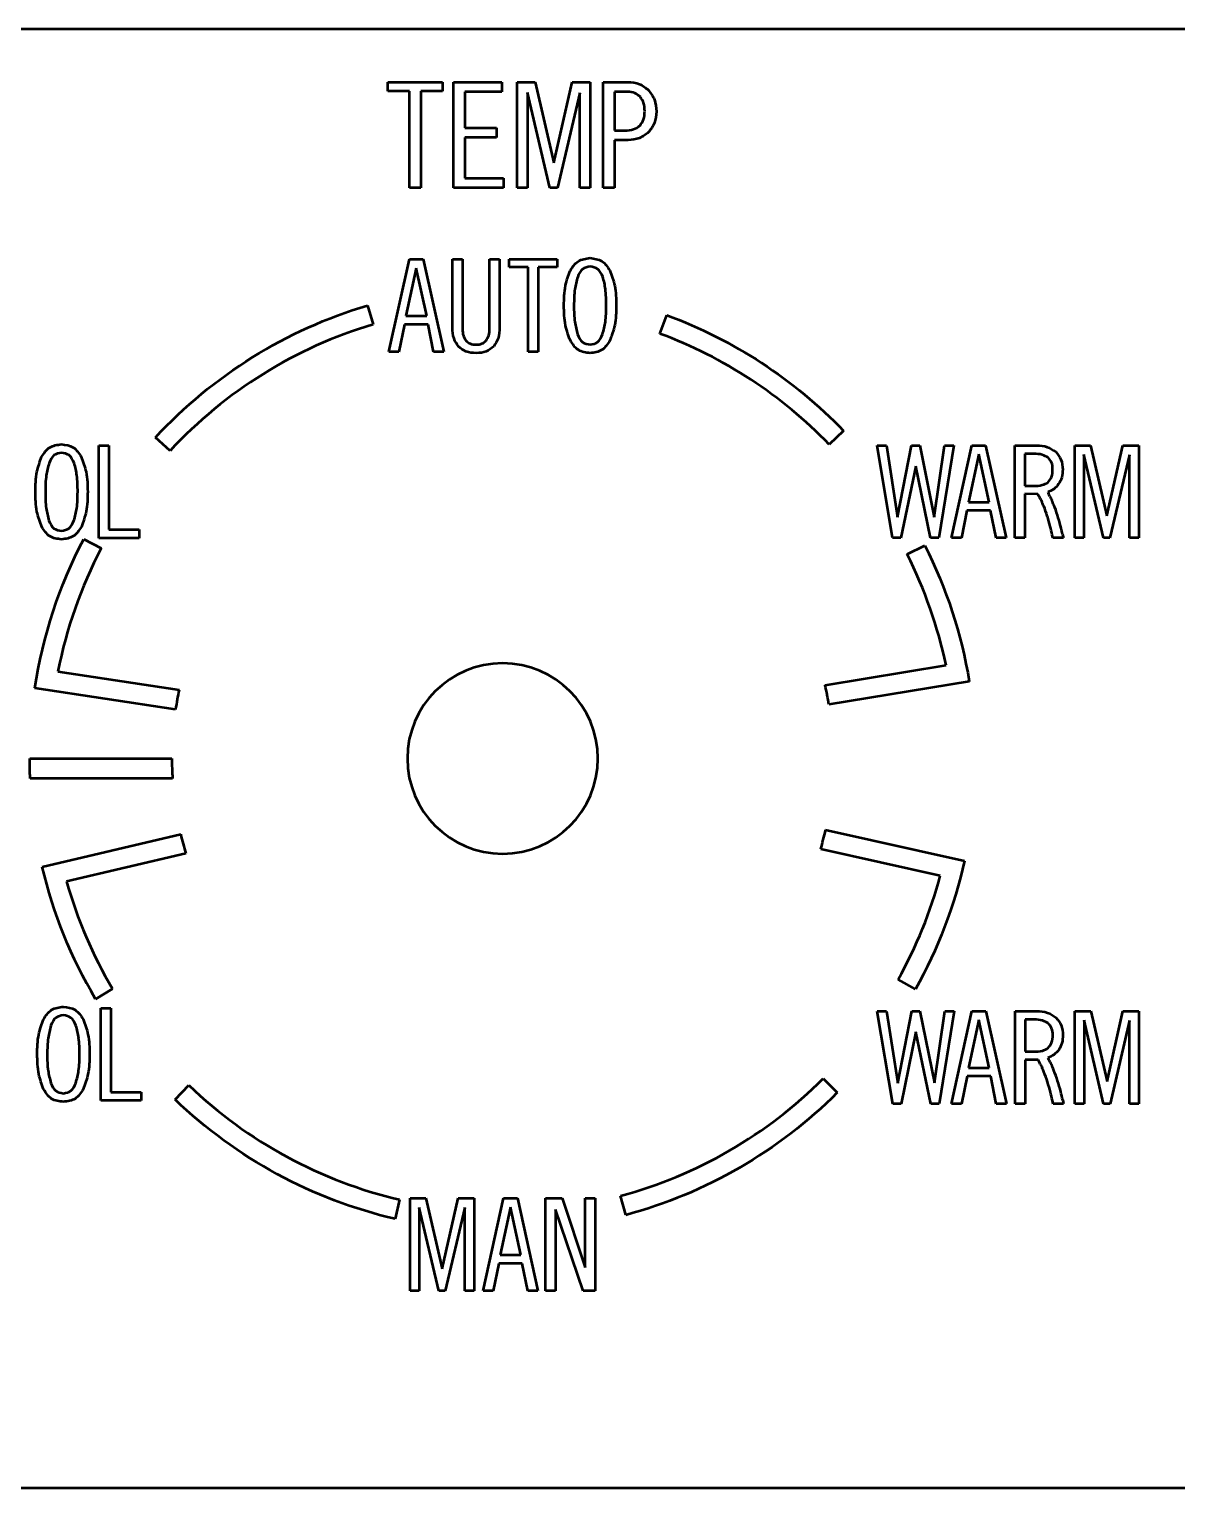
# Model space of a CAD drawing. Header units: millimetres. Extents: x 163 to 306, y 139 to 194.
# Drawn here: x 192.7 to 236.1, y 138.8 to 194 of the extents above; entities that cross this region are included whole.
import ezdxf

# ---------------------------------------------------------------- set-up
doc = ezdxf.new("R2010")
doc.units = ezdxf.units.MM
doc.header["$LTSCALE"] = 0.75
doc.layers.add('Visible', color=7, linetype='Continuous', lineweight=50)

msp = doc.modelspace()

# ---------------------------------------------------------------- linework, layer by layer
at = {"layer": 'Visible', "extrusion": (-1e-16, -1, 0)}
for p, q in [((295.358, 193.976), (173.858, 193.976)), ((206.273, 191.976), (208.339, 191.976)), ((206.273, 191.638), (206.273, 191.976)), ((208.339, 191.976), (208.339, 191.638)), ((208.749, 187.976), (208.749, 191.976)), ((208.749, 191.976), (210.578, 191.976)), ((210.578, 191.976), (210.578, 191.611)), ((211.154, 187.976), (211.154, 191.976)), ((211.154, 191.976), (211.841, 191.976)), ((211.841, 191.976), (212.544, 188.929)), ((212.544, 188.929), (213.231, 191.976)), ((213.231, 191.976), (213.918, 191.976)), ((213.918, 191.976), (213.918, 187.976)), ((214.406, 187.976), (214.406, 191.976)), ((214.406, 191.976), (215.337, 191.976)), ((207.087, 191.638), (206.273, 191.638)), ((207.087, 187.976), (207.087, 191.638)), ((208.339, 191.638), (207.52, 191.638)), ((207.52, 191.638), (207.52, 187.976)), ((210.578, 191.611), (209.182, 191.611)), ((209.182, 191.611), (209.182, 190.248)), ((212.395, 187.976), (211.553, 191.577)), ((211.553, 191.577), (211.553, 187.976)), ((213.52, 191.572), (212.677, 187.976)), ((213.52, 187.976), (213.52, 191.572)), ((214.838, 191.611), (214.838, 190.148)), ((215.326, 191.611), (214.838, 191.611)), ((209.182, 190.248), (210.378, 190.248)), ((210.378, 189.882), (209.182, 189.882)), ((209.182, 189.882), (209.182, 188.342)), ((210.378, 190.248), (210.378, 189.882)), ((214.838, 190.148), (215.237, 190.148)), ((215.348, 189.782), (214.838, 189.782)), ((214.838, 189.782), (214.838, 187.976)), ((209.182, 188.342), (210.644, 188.342)), ((210.644, 188.342), (210.644, 187.976)), ((207.52, 187.976), (207.087, 187.976)), ((210.644, 187.976), (208.749, 187.976)), ((211.553, 187.976), (211.154, 187.976)), ((212.677, 187.976), (212.395, 187.976)), ((213.918, 187.976), (213.52, 187.976)), ((214.838, 187.976), (214.406, 187.976)), ((206.313, 181.776), (207.084, 185.276)), ((207.345, 184.942), (206.953, 183.134)), ((207.084, 185.276), (207.607, 185.276)), ((207.738, 183.134), (207.345, 184.942)), ((207.607, 185.276), (208.383, 181.776)), ((208.712, 182.693), (208.712, 185.276)), ((208.712, 185.276), (209.091, 185.276)), ((209.091, 185.276), (209.091, 182.634)), ((210.113, 185.276), (210.492, 185.276)), ((210.113, 182.654), (210.113, 185.276)), ((210.492, 185.276), (210.492, 182.702)), ((210.855, 185.276), (212.663, 185.276)), ((210.855, 184.981), (210.855, 185.276)), ((211.568, 184.981), (210.855, 184.981)), ((211.568, 181.776), (211.568, 184.981)), ((212.663, 184.981), (211.946, 184.981)), ((211.946, 184.981), (211.946, 181.776)), ((212.663, 185.276), (212.663, 184.981)), ((205.496, 183.53), (205.711, 182.811)), ((206.953, 183.134), (207.738, 183.134)), ((216.55, 182.463), (216.81, 183.166)), ((206.899, 182.814), (206.691, 181.776)), ((207.791, 182.814), (206.899, 182.814)), ((208, 181.776), (207.791, 182.814)), ((206.691, 181.776), (206.313, 181.776)), ((208.383, 181.776), (208, 181.776)), ((211.946, 181.776), (211.568, 181.776)), ((223.489, 178.795), (222.948, 178.275)), ((195.352, 174.734), (195.352, 178.234)), ((195.352, 178.234), (195.73, 178.234)), ((195.73, 178.234), (195.73, 175.054)), ((198.04, 178.034), (197.49, 178.543)), ((225.344, 174.739), (224.762, 178.239)), ((224.762, 178.239), (225.111, 178.239)), ((225.111, 178.239), (225.533, 175.52)), ((225.533, 175.52), (226.061, 178.239)), ((226.061, 178.239), (226.372, 178.239)), ((226.372, 178.239), (226.919, 175.529)), ((226.919, 175.529), (227.312, 178.239)), ((227.661, 178.239), (227.099, 174.739)), ((227.312, 178.239), (227.661, 178.239)), ((227.569, 174.739), (228.34, 178.239)), ((228.34, 178.239), (228.863, 178.239)), ((228.863, 178.239), (229.639, 174.739)), ((229.969, 174.739), (229.969, 178.239)), ((229.969, 178.239), (230.788, 178.239)), ((232.228, 174.739), (232.228, 178.239)), ((232.228, 178.239), (232.829, 178.239)), ((232.829, 178.239), (233.444, 175.573)), ((233.444, 175.573), (234.045, 178.239)), ((234.045, 178.239), (234.647, 178.239)), ((234.647, 178.239), (234.647, 174.739)), ((228.601, 177.905), (228.209, 176.096)), ((228.994, 176.096), (228.601, 177.905)), ((230.347, 177.919), (230.347, 176.707)), ((230.696, 177.919), (230.347, 177.919)), ((233.313, 174.739), (232.577, 177.89)), ((232.577, 177.89), (232.577, 174.739)), ((234.297, 177.885), (233.561, 174.739)), ((234.297, 174.739), (234.297, 177.885)), ((226.221, 177.459), (225.664, 174.739)), ((226.779, 174.739), (226.221, 177.459)), ((230.347, 176.707), (230.676, 176.707)), ((228.209, 176.096), (228.994, 176.096)), ((230.841, 176.397), (230.347, 176.402)), ((230.347, 176.402), (230.347, 174.739)), ((230.865, 176.351), (230.841, 176.397)), ((231.21, 176.475), (231.234, 176.426)), ((228.156, 175.776), (227.947, 174.739)), ((229.047, 175.776), (228.156, 175.776)), ((229.256, 174.739), (229.047, 175.776)), ((195.73, 175.054), (196.869, 175.054)), ((196.869, 175.054), (196.869, 174.734)), ((231.403, 174.739), (231.377, 174.863)), ((231.772, 174.87), (231.801, 174.739)), ((194.775, 174.698), (195.439, 174.35)), ((196.869, 174.734), (195.352, 174.734)), ((225.664, 174.739), (225.344, 174.739)), ((225.894, 174.122), (226.563, 174.46)), ((227.099, 174.739), (226.779, 174.739)), ((227.947, 174.739), (227.569, 174.739)), ((229.639, 174.739), (229.256, 174.739)), ((230.347, 174.739), (229.969, 174.739)), ((231.801, 174.739), (231.403, 174.739)), ((232.577, 174.739), (232.228, 174.739)), ((233.561, 174.739), (233.313, 174.739)), ((234.647, 174.739), (234.297, 174.739)), ((222.796, 169.175), (227.365, 169.93)), ((193.801, 169.687), (198.381, 168.999)), ((228.244, 169.315), (222.941, 168.439)), ((198.247, 168.26), (192.932, 169.06)), ((192.733, 166.401), (198.108, 166.401)), ((198.13, 165.651), (192.749, 165.651)), ((193.208, 162.306), (198.44, 163.537)), ((222.812, 163.699), (228.06, 162.537)), ((198.634, 162.812), (194.126, 161.751)), ((227.15, 161.97), (222.628, 162.971)), ((226.209, 157.677), (225.555, 158.043)), ((195.866, 157.687), (195.22, 157.306)), ((195.422, 153.468), (195.422, 156.968)), ((195.422, 156.968), (195.801, 156.968)), ((195.801, 156.968), (195.801, 153.788)), ((225.351, 153.351), (224.769, 156.851)), ((224.769, 156.851), (225.118, 156.851)), ((225.118, 156.851), (225.54, 154.131)), ((225.54, 154.131), (226.068, 156.851)), ((226.068, 156.851), (226.379, 156.851)), ((226.379, 156.851), (226.926, 154.141)), ((226.926, 154.141), (227.319, 156.851)), ((227.668, 156.851), (227.106, 153.351)), ((227.319, 156.851), (227.668, 156.851)), ((227.576, 153.351), (228.347, 156.851)), ((228.347, 156.851), (228.87, 156.851)), ((228.87, 156.851), (229.646, 153.351)), ((229.976, 153.351), (229.976, 156.851)), ((229.976, 156.851), (230.795, 156.851)), ((232.235, 153.351), (232.235, 156.851)), ((232.235, 156.851), (232.836, 156.851)), ((232.836, 156.851), (233.451, 154.184)), ((233.451, 154.184), (234.052, 156.851)), ((234.052, 156.851), (234.654, 156.851)), ((234.654, 156.851), (234.654, 153.351)), ((228.609, 156.516), (228.216, 154.708)), ((229.001, 154.708), (228.609, 156.516)), ((230.354, 156.531), (230.354, 155.319)), ((230.703, 156.531), (230.354, 156.531)), ((233.32, 153.351), (232.584, 156.502)), ((232.584, 156.502), (232.584, 153.351)), ((234.305, 156.497), (233.568, 153.351)), ((234.305, 153.351), (234.305, 156.497)), ((226.228, 156.07), (225.671, 153.351)), ((226.786, 153.351), (226.228, 156.07)), ((230.354, 155.319), (230.683, 155.319)), ((230.848, 155.009), (230.354, 155.013)), ((230.354, 155.013), (230.354, 153.351)), ((230.872, 154.962), (230.848, 155.009)), ((231.217, 155.086), (231.241, 155.038)), ((228.216, 154.708), (229.001, 154.708)), ((198.231, 153.504), (198.751, 154.045)), ((222.724, 154.299), (223.254, 153.769)), ((228.163, 154.388), (227.954, 153.351)), ((229.055, 154.388), (228.163, 154.388)), ((229.263, 153.351), (229.055, 154.388)), ((196.94, 153.468), (195.422, 153.468)), ((195.801, 153.788), (196.94, 153.788)), ((196.94, 153.788), (196.94, 153.468)), ((225.671, 153.351), (225.351, 153.351)), ((227.106, 153.351), (226.786, 153.351)), ((227.954, 153.351), (227.576, 153.351)), ((229.646, 153.351), (229.263, 153.351)), ((230.354, 153.351), (229.976, 153.351)), ((231.41, 153.351), (231.384, 153.474)), ((231.808, 153.351), (231.41, 153.351)), ((231.779, 153.482), (231.808, 153.351)), ((232.584, 153.351), (232.235, 153.351)), ((233.568, 153.351), (233.32, 153.351)), ((234.654, 153.351), (234.305, 153.351)), ((206.713, 149.725), (206.543, 148.995)), ((207.108, 146.277), (207.108, 149.777)), ((207.108, 149.777), (207.709, 149.777)), ((207.709, 149.777), (208.325, 147.111)), ((208.325, 147.111), (208.926, 149.777)), ((208.926, 149.777), (209.527, 149.777)), ((209.527, 149.777), (209.527, 146.277)), ((209.871, 146.277), (210.642, 149.777)), ((210.642, 149.777), (211.165, 149.777)), ((211.165, 149.777), (211.941, 146.277)), ((212.222, 146.277), (212.222, 149.777)), ((212.222, 149.777), (212.862, 149.777)), ((212.862, 149.777), (213.73, 147.154)), ((213.73, 149.777), (214.108, 149.777)), ((213.73, 147.154), (213.73, 149.777)), ((214.108, 149.777), (214.108, 146.277)), ((215.259, 149.142), (215.063, 149.866)), ((208.194, 146.277), (207.457, 149.428)), ((207.457, 149.428), (207.457, 146.277)), ((209.178, 149.423), (208.441, 146.277)), ((209.178, 146.277), (209.178, 149.423)), ((210.904, 149.443), (210.511, 147.634)), ((211.296, 147.634), (210.904, 149.443)), ((213.647, 146.277), (212.6, 149.35)), ((212.6, 149.35), (212.6, 146.277)), ((210.458, 147.314), (210.249, 146.277)), ((211.35, 147.314), (210.458, 147.314)), ((210.511, 147.634), (211.296, 147.634)), ((211.558, 146.277), (211.35, 147.314)), ((207.457, 146.277), (207.108, 146.277)), ((208.441, 146.277), (208.194, 146.277)), ((209.527, 146.277), (209.178, 146.277)), ((210.249, 146.277), (209.871, 146.277)), ((211.941, 146.277), (211.558, 146.277)), ((212.6, 146.277), (212.222, 146.277)), ((214.108, 146.277), (213.647, 146.277)), ((173.858, 138.826), (295.358, 138.826))]:
    msp.add_line(p, q, dxfattribs=at)
at = {"layer": 'Visible', "extrusion": (0, 0, -1)}
msp.add_circle((-210.608, 166.401), 3.6, dxfattribs=at)
at = {"layer": 'Visible'}
for centre, radius, start, end in [((212.128, 183.875), 2.379, 6.5013, 18.0527), ((209.534, 183.562), 4.991, 359.5872, 6.6979), ((210.608, 166.401), 17.125, 106.617, 137.2139), ((210.608, 166.401), 17.125, 43.8957, 69.6982), ((192.15, 176.832), 2.379, 6.5013, 18.0529), ((189.556, 176.52), 4.991, 359.5873, 6.6977), ((228.55, 175.147), 2.609, 24.6827, 27.4679), ((239.823, 180.378), 9.818, 204.9492, 205.9046), ((227.829, 174.548), 3.517, 23.3308, 25.9811), ((227.718, 174.529), 3.627, 16.5723, 22.9214), ((222.505, 172.077), 9.753, 25.7069, 26.4838), ((229.19, 175.086), 2.424, 22.0048, 26.0839), ((227.27, 174.281), 4.505, 17.0458, 22.3515), ((223.145, 173.116), 8.414, 14.1363, 16.9118), ((223.976, 173.221), 7.966, 14.3242, 17.3874), ((221.59, 172.713), 10.02, 12.3865, 14.1951), ((220.414, 172.308), 11.644, 12.7125, 14.3441), ((210.608, 166.401), 17.125, 152.3456, 168.9377), ((210.608, 166.401), 17.125, 11.8911, 26.7981), ((210.608, 166.401), 12.5, 168.008, 171.4478), ((210.608, 166.401), 12.5, 9.381, 12.8208), ((210.608, 166.401), 12.5, 180, 183.4398), ((210.608, 166.401), 12.5, 193.246, 196.6859), ((210.608, 166.401), 12.5, 344.0736, 347.5134), ((210.608, 166.401), 17.125, 195.7561, 210.5874), ((210.608, 166.401), 17.125, 330.7858, 345.0033), ((192.221, 155.567), 2.379, 6.5013, 18.0529), ((189.627, 155.254), 4.991, 359.5873, 6.6977), ((222.512, 150.688), 9.753, 25.7069, 26.4838), ((228.557, 153.759), 2.609, 24.6827, 27.4679), ((239.83, 158.99), 9.818, 204.9492, 205.9046), ((227.837, 153.16), 3.517, 23.3308, 25.9811), ((227.725, 153.14), 3.627, 16.5723, 22.9214), ((229.197, 153.698), 2.424, 22.0048, 26.0839), ((227.277, 152.893), 4.505, 17.0458, 22.3515), ((210.608, 166.401), 17.125, 226.1804, 256.855), ((210.608, 166.401), 17.125, 285.0804, 315.0311), ((223.152, 151.727), 8.414, 14.1363, 16.9118), ((223.983, 151.833), 7.966, 14.3242, 17.3874), ((221.597, 151.325), 10.02, 12.3865, 14.1951), ((220.421, 150.919), 11.644, 12.7125, 14.3441)]:
    msp.add_arc(centre, radius, start, end, dxfattribs=at)
at = {"layer": 'Visible', "extrusion": (0, 0, -1)}
for start, end in [(42.7861, 73.383), (110.3018, 136.1043), (8.5522, 27.6544), (153.2019, 170.619), (357.5953, 0), (329.4126, 346.754), (192.4866, 209.2142), (283.145, 313.8196), (224.9689, 254.9196)]:
    msp.add_arc((-210.608, 166.401), 17.875, start, end, dxfattribs=at)
at = {"layer": 'Visible'}
for points, knots in [([(215.337, 191.976), (215.49, 191.966), (215.783, 191.947), (216.01, 191.76), (216.118, 191.672)], [-0.08574618, -0.08574618, -0.08574618, -0.08574618, -0.04091151, 0, 0, 0, 0]), ([(215.813, 191.417), (215.746, 191.473), (215.606, 191.592), (215.422, 191.604), (215.326, 191.611)], [-0.05370915, -0.05370915, -0.05370915, -0.05370915, -0.02812187, 0, 0, 0, 0]), ([(215.979, 190.879), (215.975, 190.985), (215.967, 191.179), (215.862, 191.342), (215.813, 191.417)], [-0.05716544, -0.05716544, -0.05716544, -0.05716544, -0.02627531, 0, 0, 0, 0]), ([(216.118, 191.672), (216.205, 191.557), (216.387, 191.319), (216.407, 191.019), (216.417, 190.863)], [-0.08796217, -0.08796217, -0.08796217, -0.08796217, -0.04576763, 0, 0, 0, 0]), ([(215.791, 190.325), (215.846, 190.399), (215.967, 190.563), (215.975, 190.767), (215.979, 190.879)], [-0.05973557, -0.05973557, -0.05973557, -0.05973557, -0.03275032, 0, 0, 0, 0]), ([(216.417, 190.863), (216.407, 190.713), (216.386, 190.423), (216.209, 190.193), (216.123, 190.082)], [-0.08512168, -0.08512168, -0.08512168, -0.08512168, -0.04115279, 0, 0, 0, 0]), ([(215.237, 190.148), (215.348, 190.152), (215.55, 190.16), (215.716, 190.274), (215.791, 190.325)], [-0.05923684, -0.05923684, -0.05923684, -0.05923684, -0.02679975, 0, 0, 0, 0]), ([(216.123, 190.082), (216.014, 189.994), (215.787, 189.814), (215.497, 189.793), (215.348, 189.782)], [-0.08488389, -0.08488389, -0.08488389, -0.08488389, -0.04385583, 0, 0, 0, 0]), ([(213.163, 184.845), (213.252, 184.985), (213.429, 185.261), (213.754, 185.304), (213.914, 185.325)], [-0.09334985, -0.09334985, -0.09334985, -0.09334985, -0.04606694, 0, 0, 0, 0]), ([(213.914, 185.325), (214.072, 185.304), (214.393, 185.261), (214.57, 184.988), (214.661, 184.85)], [-0.09253623, -0.09253623, -0.09253623, -0.09253623, -0.04708586, 0, 0, 0, 0]), ([(212.925, 183.526), (212.929, 183.781), (212.936, 184.234), (213.094, 184.659), (213.163, 184.845)], [-0.1348327, -0.1348327, -0.1348327, -0.1348327, -0.0592183, 0, 0, 0, 0]), ([(213.914, 185.005), (213.809, 184.984), (213.584, 184.94), (213.493, 184.727), (213.444, 184.612)], [-0.06492489, -0.06492489, -0.06492489, -0.06492489, -0.03480065, 0, 0, 0, 0]), ([(214.389, 184.612), (214.339, 184.727), (214.245, 184.94), (214.019, 184.984), (213.914, 185.005)], [-0.06523456, -0.06523456, -0.06523456, -0.06523456, -0.03023889, 0, 0, 0, 0]), ([(214.661, 184.85), (214.731, 184.661), (214.89, 184.235), (214.898, 183.779), (214.903, 183.526)], [-0.1353985, -0.1353985, -0.1353985, -0.1353985, -0.0752616, 0, 0, 0, 0]), ([(213.444, 184.612), (213.403, 184.456), (213.31, 184.101), (213.306, 183.733), (213.303, 183.526)], [-0.1098551, -0.1098551, -0.1098551, -0.1098551, -0.0616653, 0, 0, 0, 0]), ([(213.167, 182.203), (213.097, 182.392), (212.938, 182.818), (212.93, 183.273), (212.925, 183.526)], [-0.1353985, -0.1353985, -0.1353985, -0.1353985, -0.0752617, 0, 0, 0, 0]), ([(213.303, 183.526), (213.305, 183.318), (213.309, 182.951), (213.399, 182.595), (213.439, 182.44)], [-0.1097804, -0.1097804, -0.1097804, -0.1097804, -0.0476378, 0, 0, 0, 0]), ([(214.384, 182.44), (214.425, 182.596), (214.518, 182.952), (214.522, 183.32), (214.525, 183.526)], [-0.1098551, -0.1098551, -0.1098551, -0.1098551, -0.0616653, 0, 0, 0, 0]), ([(214.903, 183.526), (214.898, 183.275), (214.89, 182.821), (214.734, 182.397), (214.665, 182.208)], [-0.1348018, -0.1348018, -0.1348018, -0.1348018, -0.0599122, 0, 0, 0, 0]), ([(208.945, 181.975), (208.877, 182.073), (208.729, 182.287), (208.718, 182.55), (208.712, 182.693)], [-0.07681802, -0.07681802, -0.07681802, -0.07681802, -0.04185363, 0, 0, 0, 0]), ([(209.091, 182.634), (209.094, 182.549), (209.099, 182.393), (209.183, 182.262), (209.221, 182.203)], [-0.04582525, -0.04582525, -0.04582525, -0.04582525, -0.02076653, 0, 0, 0, 0]), ([(209.983, 182.203), (210.021, 182.266), (210.105, 182.403), (210.11, 182.565), (210.113, 182.654)], [-0.04764599, -0.04764599, -0.04764599, -0.04764599, -0.02602026, 0, 0, 0, 0]), ([(210.492, 182.702), (210.486, 182.559), (210.476, 182.298), (210.333, 182.079), (210.269, 181.98)], [-0.07686668, -0.07686668, -0.07686668, -0.07686668, -0.03492595, 0, 0, 0, 0]), ([(209.221, 182.203), (209.272, 182.158), (209.381, 182.061), (209.527, 182.053), (209.604, 182.048)], [-0.04239322, -0.04239322, -0.04239322, -0.04239322, -0.02251451, 0, 0, 0, 0]), ([(209.604, 182.048), (209.682, 182.052), (209.826, 182.061), (209.933, 182.158), (209.983, 182.203)], [-0.04198016, -0.04198016, -0.04198016, -0.04198016, -0.019585, 0, 0, 0, 0]), ([(213.914, 181.728), (213.754, 181.748), (213.431, 181.79), (213.256, 182.064), (213.167, 182.203)], [-0.09268888, -0.09268888, -0.09268888, -0.09268888, -0.04677037, 0, 0, 0, 0]), ([(213.439, 182.44), (213.488, 182.326), (213.581, 182.112), (213.808, 182.068), (213.914, 182.048)], [-0.06533355, -0.06533355, -0.06533355, -0.06533355, -0.03046815, 0, 0, 0, 0]), ([(213.914, 182.048), (214.017, 182.069), (214.242, 182.114), (214.334, 182.326), (214.384, 182.44)], [-0.06482563, -0.06482563, -0.06482563, -0.06482563, -0.03493041, 0, 0, 0, 0]), ([(214.665, 182.208), (214.575, 182.068), (214.397, 181.793), (214.073, 181.749), (213.914, 181.728)], [-0.09327341, -0.09327341, -0.09327341, -0.09327341, -0.04583311, 0, 0, 0, 0]), ([(209.604, 181.728), (209.471, 181.735), (209.224, 181.747), (209.033, 181.903), (208.945, 181.975)], [-0.07206838, -0.07206838, -0.07206838, -0.07206838, -0.03327642, 0, 0, 0, 0]), ([(210.269, 181.98), (210.18, 181.907), (209.989, 181.748), (209.739, 181.735), (209.604, 181.728)], [-0.07275063, -0.07275063, -0.07275063, -0.07275063, -0.0391702, 0, 0, 0, 0]), ([(193.185, 177.802), (193.274, 177.942), (193.451, 178.219), (193.776, 178.261), (193.936, 178.282)], [-0.09334987, -0.09334987, -0.09334987, -0.09334987, -0.046067, 0, 0, 0, 0]), ([(193.936, 178.282), (194.094, 178.261), (194.415, 178.218), (194.593, 177.946), (194.683, 177.807)], [-0.09253623, -0.09253623, -0.09253623, -0.09253623, -0.04708586, 0, 0, 0, 0]), ([(230.788, 178.239), (230.928, 178.232), (231.191, 178.217), (231.408, 178.067), (231.51, 177.997)], [-0.07753131, -0.07753131, -0.07753131, -0.07753131, -0.03648255, 0, 0, 0, 0]), ([(192.947, 176.484), (192.951, 176.738), (192.959, 177.192), (193.116, 177.616), (193.185, 177.802)], [-0.1348327, -0.1348327, -0.1348327, -0.1348327, -0.0592183, 0, 0, 0, 0]), ([(193.936, 177.962), (193.832, 177.942), (193.606, 177.897), (193.515, 177.684), (193.466, 177.57)], [-0.06492489, -0.06492489, -0.06492489, -0.06492489, -0.03480065, 0, 0, 0, 0]), ([(194.411, 177.57), (194.361, 177.684), (194.267, 177.897), (194.041, 177.942), (193.936, 177.962)], [-0.06523451, -0.06523451, -0.06523451, -0.06523451, -0.03023878, 0, 0, 0, 0]), ([(194.683, 177.807), (194.753, 177.618), (194.912, 177.192), (194.92, 176.737), (194.925, 176.484)], [-0.1353985, -0.1353985, -0.1353985, -0.1353985, -0.0752616, 0, 0, 0, 0]), ([(231.224, 177.779), (231.152, 177.819), (230.989, 177.912), (230.8, 177.916), (230.696, 177.919)], [-0.05541882, -0.05541882, -0.05541882, -0.05541882, -0.03086217, 0, 0, 0, 0]), ([(231.394, 177.337), (231.39, 177.428), (231.382, 177.595), (231.273, 177.721), (231.224, 177.779)], [-0.04848981, -0.04848981, -0.04848981, -0.04848981, -0.0220907, 0, 0, 0, 0]), ([(231.51, 177.997), (231.588, 177.904), (231.751, 177.709), (231.768, 177.456), (231.777, 177.323)], [-0.07414928, -0.07414928, -0.07414928, -0.07414928, -0.03875277, 0, 0, 0, 0]), ([(193.466, 177.57), (193.425, 177.414), (193.332, 177.058), (193.328, 176.69), (193.325, 176.484)], [-0.1098551, -0.1098551, -0.1098551, -0.1098551, -0.0616653, 0, 0, 0, 0]), ([(231.224, 176.848), (231.273, 176.91), (231.386, 177.052), (231.391, 177.235), (231.394, 177.337)], [-0.05304791, -0.05304791, -0.05304791, -0.05304791, -0.02975333, 0, 0, 0, 0]), ([(231.777, 177.323), (231.771, 177.223), (231.761, 177.03), (231.667, 176.861), (231.622, 176.78)], [-0.05712672, -0.05712672, -0.05712672, -0.05712672, -0.0275432, 0, 0, 0, 0]), ([(193.19, 175.16), (193.119, 175.349), (192.961, 175.775), (192.952, 176.231), (192.947, 176.484)], [-0.1353985, -0.1353985, -0.1353985, -0.1353985, -0.0752617, 0, 0, 0, 0]), ([(193.325, 176.484), (193.327, 176.276), (193.331, 175.908), (193.422, 175.552), (193.461, 175.398)], [-0.1097804, -0.1097804, -0.1097804, -0.1097804, -0.0476378, 0, 0, 0, 0]), ([(194.407, 175.398), (194.447, 175.554), (194.54, 175.909), (194.545, 176.277), (194.547, 176.484)], [-0.1098551, -0.1098551, -0.1098551, -0.1098551, -0.0616653, 0, 0, 0, 0]), ([(194.925, 176.484), (194.921, 176.232), (194.912, 175.779), (194.757, 175.354), (194.688, 175.165)], [-0.1348018, -0.1348018, -0.1348018, -0.1348018, -0.0599122, 0, 0, 0, 0]), ([(230.676, 176.707), (230.788, 176.709), (230.983, 176.712), (231.152, 176.807), (231.224, 176.848)], [-0.05734601, -0.05734601, -0.05734601, -0.05734601, -0.02455671, 0, 0, 0, 0]), ([(231.622, 176.78), (231.565, 176.71), (231.454, 176.573), (231.29, 176.507), (231.21, 176.475)], [-0.05203495, -0.05203495, -0.05203495, -0.05203495, -0.02563586, 0, 0, 0, 0]), ([(231.292, 176.307), (231.304, 176.283), (231.329, 176.231), (231.354, 176.179), (231.367, 176.152)], [-0.01723642, -0.01723642, -0.01723642, -0.01723642, -0.00902467, 0, 0, 0, 0]), ([(193.461, 175.398), (193.511, 175.283), (193.603, 175.069), (193.83, 175.026), (193.936, 175.005)], [-0.06533357, -0.06533357, -0.06533357, -0.06533357, -0.03046821, 0, 0, 0, 0]), ([(193.936, 175.005), (194.04, 175.026), (194.264, 175.071), (194.357, 175.284), (194.407, 175.398)], [-0.06482557, -0.06482557, -0.06482557, -0.06482557, -0.03493041, 0, 0, 0, 0]), ([(193.936, 174.685), (193.776, 174.706), (193.454, 174.747), (193.278, 175.022), (193.19, 175.16)], [-0.09268888, -0.09268888, -0.09268888, -0.09268888, -0.04677037, 0, 0, 0, 0]), ([(194.688, 175.165), (194.597, 175.025), (194.42, 174.75), (194.096, 174.707), (193.936, 174.685)], [-0.09327341, -0.09327341, -0.09327341, -0.09327341, -0.045833, 0, 0, 0, 0]), ([(193.256, 156.537), (193.345, 156.677), (193.522, 156.953), (193.847, 156.995), (194.007, 157.016)], [-0.09334987, -0.09334987, -0.09334987, -0.09334987, -0.046067, 0, 0, 0, 0]), ([(194.007, 156.697), (193.902, 156.676), (193.677, 156.632), (193.586, 156.418), (193.537, 156.304)], [-0.06492489, -0.06492489, -0.06492489, -0.06492489, -0.03480065, 0, 0, 0, 0]), ([(194.007, 157.016), (194.165, 156.995), (194.486, 156.952), (194.663, 156.68), (194.753, 156.541)], [-0.09253623, -0.09253623, -0.09253623, -0.09253623, -0.04708586, 0, 0, 0, 0]), ([(194.482, 156.304), (194.432, 156.418), (194.338, 156.631), (194.112, 156.676), (194.007, 156.697)], [-0.06523451, -0.06523451, -0.06523451, -0.06523451, -0.03023878, 0, 0, 0, 0]), ([(230.795, 156.851), (230.935, 156.843), (231.199, 156.829), (231.415, 156.679), (231.517, 156.608)], [-0.07753131, -0.07753131, -0.07753131, -0.07753131, -0.03648255, 0, 0, 0, 0]), ([(193.018, 155.218), (193.022, 155.472), (193.029, 155.926), (193.187, 156.35), (193.256, 156.537)], [-0.1348327, -0.1348327, -0.1348327, -0.1348327, -0.0592183, 0, 0, 0, 0]), ([(193.537, 156.304), (193.496, 156.148), (193.403, 155.792), (193.399, 155.425), (193.396, 155.218)], [-0.1098551, -0.1098551, -0.1098551, -0.1098551, -0.0616653, 0, 0, 0, 0]), ([(194.753, 156.541), (194.824, 156.352), (194.983, 155.926), (194.991, 155.471), (194.996, 155.218)], [-0.1353985, -0.1353985, -0.1353985, -0.1353985, -0.0752616, 0, 0, 0, 0]), ([(231.231, 156.39), (231.159, 156.431), (230.996, 156.523), (230.807, 156.528), (230.703, 156.531)], [-0.05541882, -0.05541882, -0.05541882, -0.05541882, -0.03086217, 0, 0, 0, 0]), ([(231.401, 155.949), (231.397, 156.04), (231.389, 156.207), (231.28, 156.333), (231.231, 156.39)], [-0.04848981, -0.04848981, -0.04848981, -0.04848981, -0.0220907, 0, 0, 0, 0]), ([(231.517, 156.608), (231.595, 156.515), (231.758, 156.321), (231.775, 156.067), (231.784, 155.934)], [-0.07414928, -0.07414928, -0.07414928, -0.07414928, -0.03875277, 0, 0, 0, 0]), ([(231.231, 155.459), (231.28, 155.522), (231.393, 155.664), (231.398, 155.847), (231.401, 155.949)], [-0.05304791, -0.05304791, -0.05304791, -0.05304791, -0.02975333, 0, 0, 0, 0]), ([(231.784, 155.934), (231.778, 155.834), (231.768, 155.642), (231.674, 155.473), (231.629, 155.391)], [-0.05712672, -0.05712672, -0.05712672, -0.05712672, -0.0275432, 0, 0, 0, 0]), ([(193.26, 153.895), (193.19, 154.084), (193.031, 154.51), (193.023, 154.965), (193.018, 155.218)], [-0.1353985, -0.1353985, -0.1353985, -0.1353985, -0.0752617, 0, 0, 0, 0]), ([(193.396, 155.218), (193.398, 155.01), (193.402, 154.642), (193.492, 154.287), (193.532, 154.132)], [-0.1097804, -0.1097804, -0.1097804, -0.1097804, -0.0476378, 0, 0, 0, 0]), ([(194.477, 154.132), (194.518, 154.288), (194.611, 154.644), (194.615, 155.011), (194.618, 155.218)], [-0.1098551, -0.1098551, -0.1098551, -0.1098551, -0.0616653, 0, 0, 0, 0]), ([(194.996, 155.218), (194.991, 154.966), (194.983, 154.513), (194.827, 154.088), (194.758, 153.899)], [-0.1348018, -0.1348018, -0.1348018, -0.1348018, -0.0599122, 0, 0, 0, 0]), ([(230.683, 155.319), (230.795, 155.32), (230.99, 155.323), (231.159, 155.419), (231.231, 155.459)], [-0.05734601, -0.05734601, -0.05734601, -0.05734601, -0.02455671, 0, 0, 0, 0]), ([(231.629, 155.391), (231.572, 155.322), (231.461, 155.185), (231.297, 155.119), (231.217, 155.086)], [-0.05203495, -0.05203495, -0.05203495, -0.05203495, -0.02563586, 0, 0, 0, 0]), ([(231.299, 154.919), (231.311, 154.894), (231.336, 154.842), (231.361, 154.791), (231.374, 154.764)], [-0.01723642, -0.01723642, -0.01723642, -0.01723642, -0.00902467, 0, 0, 0, 0]), ([(194.007, 153.42), (193.847, 153.44), (193.524, 153.481), (193.349, 153.756), (193.26, 153.895)], [-0.09268888, -0.09268888, -0.09268888, -0.09268888, -0.04677037, 0, 0, 0, 0]), ([(193.532, 154.132), (193.581, 154.018), (193.674, 153.803), (193.901, 153.76), (194.007, 153.739)], [-0.06533357, -0.06533357, -0.06533357, -0.06533357, -0.03046821, 0, 0, 0, 0]), ([(194.007, 153.739), (194.11, 153.76), (194.335, 153.806), (194.427, 154.018), (194.477, 154.132)], [-0.06482557, -0.06482557, -0.06482557, -0.06482557, -0.03493041, 0, 0, 0, 0]), ([(194.758, 153.899), (194.668, 153.759), (194.49, 153.484), (194.166, 153.441), (194.007, 153.42)], [-0.09327341, -0.09327341, -0.09327341, -0.09327341, -0.045833, 0, 0, 0, 0])]:
    msp.add_open_spline(points, degree=3, knots=knots, dxfattribs=at)

doc.saveas('drawing.dxf')
